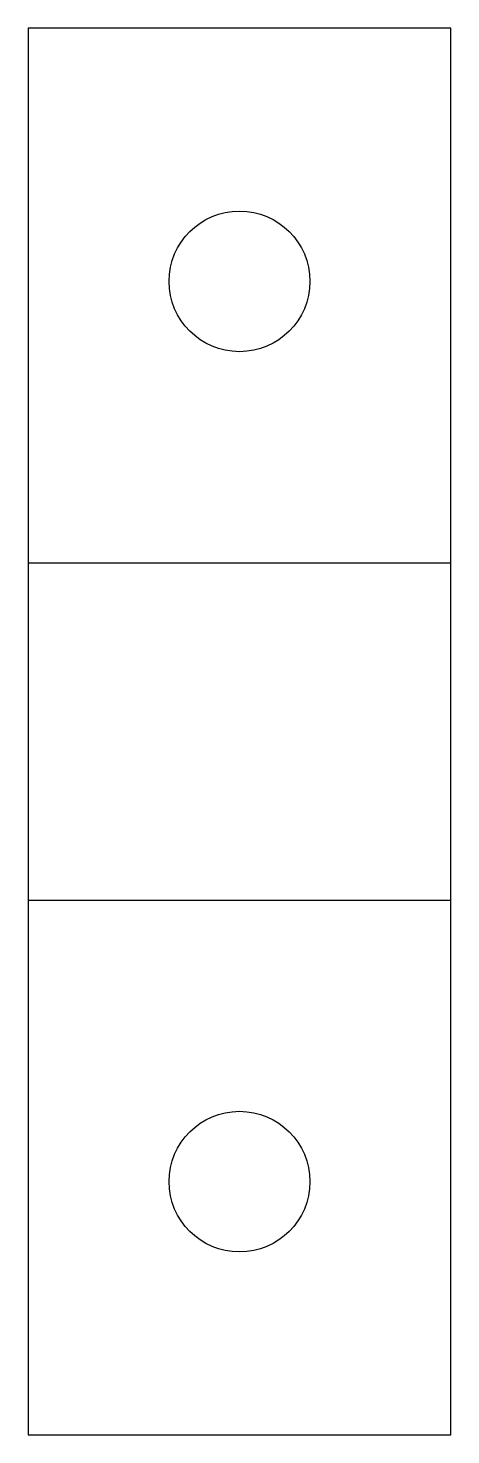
# Model space of a CAD drawing. Header units: millimetres. Extents: x -9 to 9, y 0 to 60.
import ezdxf

# ---------------------------------------------------------------- set-up
doc = ezdxf.new("R2010")
doc.units = ezdxf.units.MM
for name, color, linetype in [('BEND', 30, 'Continuous'), ('CUT_INNER', 6, 'Continuous'), ('CUT_OUTER', 1, 'Continuous')]:
    doc.layers.add(name, color=color, linetype=linetype)

msp = doc.modelspace()

# ---------------------------------------------------------------- linework, layer by layer
at = {"layer": 'BEND'}
for points in [[(-9, 37.2), (9, 37.2)], [(-9, 22.8), (9, 22.8)]]:
    msp.add_lwpolyline(points, dxfattribs=at)
at = {"layer": 'CUT_INNER'}
for centre in [(0, 49.2), (0, 10.8)]:
    msp.add_circle(centre, 3, dxfattribs=at)
at = {"layer": 'CUT_OUTER'}
msp.add_lwpolyline([(-9, 0), (9, 0), (9, 60), (-9, 60)], close=True, dxfattribs=at)

doc.saveas('drawing.dxf')
